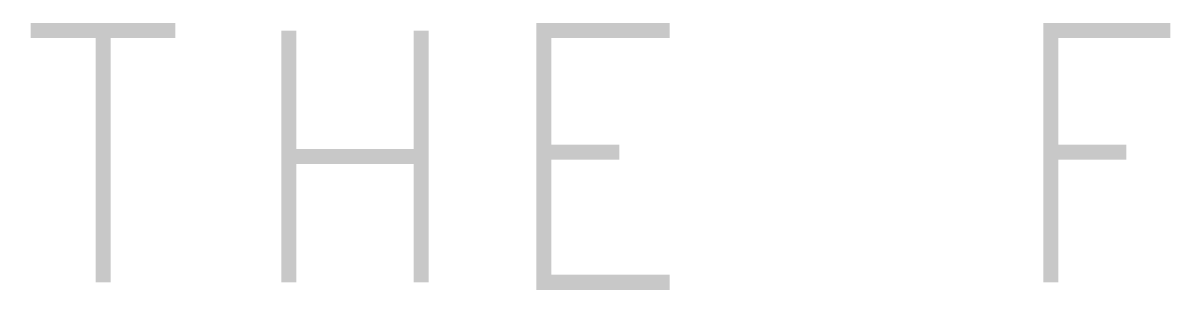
# Model space of a CAD drawing. Header units: millimetres. Extents: x 0 to 442, y 0 to 314.
# Drawn here: x 290.55 to 302.19, y 130.1 to 132.79 of the extents above; entities that cross this region are included whole.
import ezdxf

# ---------------------------------------------------------------- set-up
doc = ezdxf.new("R2010")
doc.units = ezdxf.units.MM
doc.header["$LTSCALE"] = 23.1
doc.layers.get('0').update_dxf_attribs({"linetype": 'CONTINUOUS'})

msp = doc.modelspace()

# ---------------------------------------------------------------- linework, layer by layer
at = {"const_width": 0.152}
for points in [[(290.623, 132.719), (292.083, 132.719)], [(291.353, 132.719), (291.353, 130.179)], [(293.226, 130.179), (293.226, 132.719)], [(294.56, 132.719), (294.56, 130.179)], [(297.068, 130.179), (295.798, 130.179), (295.798, 132.719), (297.068, 132.719)], [(300.91, 130.179), (300.91, 132.719), (302.116, 132.719)], [(294.56, 131.449), (293.226, 131.449)], [(296.56, 131.491), (295.798, 131.491)], [(301.672, 131.491), (300.91, 131.491)]]:
    msp.add_lwpolyline(points, dxfattribs=at)

doc.saveas('drawing.dxf')
